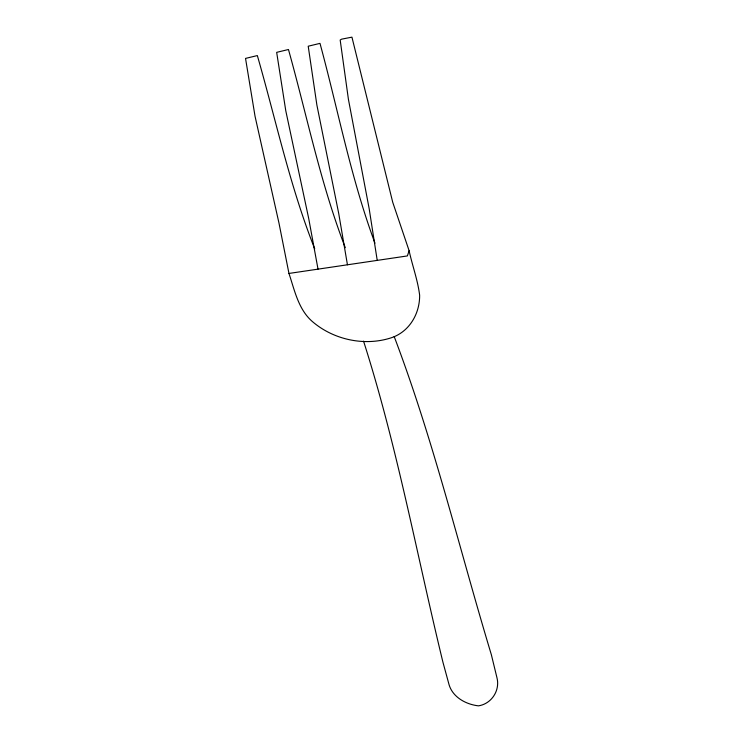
<?xml version="1.0" encoding="UTF-8"?>
<svg xmlns="http://www.w3.org/2000/svg" width="743" height="743" viewBox="0 0 743 743"><rect width="100%" height="100%" fill="white"/><g stroke="black" fill="none" stroke-linecap="round" stroke-linejoin="round"><path stroke-width="1.11" d="M377.23 260.394L369.197 208.82L348.411 99.283L340.173 39.992L341.678 39.147L351.941 37.15L392.741 202.319L409.114 250.716L407.387 255.926L288.962 273.443L278.987 223.141L255.044 116.279L245.534 58.409L257.347 55.576C275.913 120.143 289.956 186.307 314.744 248.896M394.18 336.542C433.596 440.302 459.285 548.631 491.364 654.741L496.965 677.774C500.215 690.516 491.522 703.862 478.473 705.85C466.167 704.466 452.961 697.426 449.125 684.925L442.912 662.115C416.879 555.077 397.134 446.218 363.55 341.158M345.291 247.67C320.512 183.465 306.952 115.667 288.46 49.512L276.665 52.354L285.767 110.688L308.689 218.423L318.023 269.142M374.974 243.175C350.919 178.311 338.084 110.01 319.992 43.373L308.215 46.215L316.88 105.023L338.752 213.659L347.445 264.796M288.962 273.443C294.665 290.457 298.463 309.97 312.942 322.035C334.053 339.876 364.692 346.405 391.115 337.842C409.328 331.917 419.851 313.685 419.637 295.185C417.742 280 412.337 265.632 409.114 250.716"/></g></svg>
